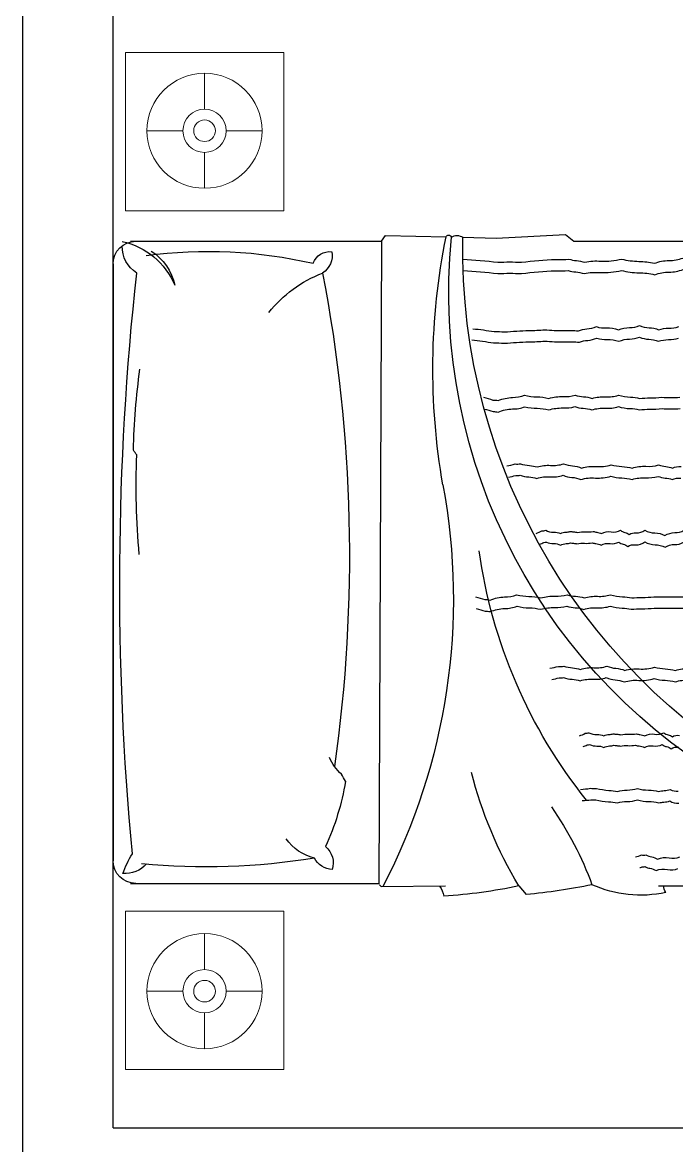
# Model space of a CAD drawing. Header units: metres. Extents: x -525 to 413, y -37 to 272.
# Drawn here: x 83.005 to 84.45, y 67.123 to 69.604 of the extents above; entities that cross this region are included whole.
import ezdxf

# ---------------------------------------------------------------- set-up
doc = ezdxf.new("R2010")
doc.units = ezdxf.units.M
doc.header["$MEASUREMENT"] = 0
doc.layers.get('0').update_dxf_attribs({"color": 254})
doc.layers.add('mobi alcolchonado', color=254, linetype='Continuous')
doc.layers.add('MOBILIARIO2', color=254, linetype='Continuous')
doc.layers.add('muebles', color=254, linetype='Continuous', lineweight=5)

# ---------------------------------------------------------------- blocks, each defined once
blk = doc.blocks.new('A$C2820749F')
at = {"layer": 'mobi alcolchonado'}
for p, q in [((0.08183085050310979, 2.028866742580306), (1.400525202705069, 2.028866742580306)), ((0.03183085050312684, 1.990201409058216), (0.03183085050312684, 1.435770104886075)), ((1.45052520270508, 1.990201409058216), (1.45052520270508, 1.440201409058233)), ((0.03183085050312684, 1.435770104886075), (1.45052520270508, 1.441911321714315)), ((1.45409303515072, 1.440114330019071), (1.457552544330639, 1.437115849543034)), ((0.03183085050312684, 1.435770104886075), (0.01911243196374812, 1.427222001566719)), ((0.01911243196374812, 1.427222001566719), (0.02219197923861316, 1.293373619801713)), ((1.457552544330639, 1.437115849543034), (1.456323869235945, 1.294478926610367)), ((0.02303832814700968, 1.256588202438081), (0.02472985381430703, 1.183068313613092)), ((0.02472985381430703, 1.183068313613092), (0.01683247257687981, 1.029470232010397)), ((1.456373284974148, 1.132545569866721), (1.475324824874974, 1.11634120585407)), ((0.01683247257687981, 1.029470232010397), (0.03183085050312684, 1.011534371399193)), ((0.03183085050312684, 1.011534371399193), (0.03183085050312684, 0.2992788719572275)), ((1.455896490355485, 0.8244170986396853), (1.457091056544698, 0.4899610756821176))]:
    blk.add_line(p, q, dxfattribs=at)
for centre, radius, start, end in [((0.08183085050310979, 1.978866742580294), 0.05, 90.00000000000001, 180), ((0.7904584049490211, -4.33289849242604), 6.34691284547234, 84.62150227084324, 96.22820170985305), ((1.400525202705069, 1.978866742580294), 0.05, 0, 90.00000000000001), ((0.1916001478687406, 2.042932973267682), 0.1629362359541826, 192.2007550720558, 247.3603705419094), ((0.0438219659709489, 1.939793779644958), 0.06872520972132339, 32.33513592523029, 91.40226994293806), ((1.501012612158974, 1.805881719825379), 0.2140976680867444, 109.6537580107984, 122.6885923683161), ((1.363128517932466, 2.003315319678762), 0.06600868411328915, 312.4622620481265, 3.640452265563031), ((-0.1132455819322331, 1.825395054970755), 1.527417989605166, 350.9191493627101, 5.280047619499382), ((0.1528931179319102, 2.007915529267649), 0.11783619439869, 212.6434079390224, 258.2419231906484), ((1.079472282641319, 1.817368026912703), 1.025378732306429, 172.2473493605476, 193.0029009444021), ((0.09278425446905203, 1.550610009033136), 0.03812009430656369, 108.98083810858, 187.5780712649004), ((0.0626679408260884, 1.592204701111342), 0.04724869645564051, 260.6566538732499, 326.3809447243507), ((0.7260793957031808, 4.832547210370507), 3.325582266785486, 259.1839731779381, 278.0629213332937), ((1.370643224715792, 1.541069937294111), 0.04965589672010073, 4.683557878813437, 60.5878235860699), ((1.144187344842862, 1.472876690712638), 0.08258796576527533, 38.2940965678006, 70.05549082019193), ((1.126644309965684, 2.096228080308521), 0.5890641168388561, 279.6140744764173, 294.3371958541211), ((1.405341415549429, 1.589607040291895), 0.04687749680748157, 219.9428559573908, 288.3936384021873), ((1.138739714593726, 1.374268126734734), 0.1654503142323408, 58.56609828943895, 64.86861506167044), ((0.8206514366636952, 2.65693406671042), 1.379624404012273, 259.5232799200567, 297.491894721462), ((0.3142977403871612, -0.1486366431328463), 1.471298533304779, 79.99999999999991, 101.4513627559927), ((0.02455120530513, 1.287563886767003), 0.006270482084160329, 112.1011692858775, 250.5348571667733), ((0.1941429001695951, 1.390904726623859), 1.288400170057457, 348.4322155908486, 355.8792365928624), ((1.488386560529335, 1.35235492796366), 0.05480653330129899, 234.3439179675963, 260.3636988663877), ((0.04190972575514706, 1.269560821933879), 0.02290018568192338, 148.130526711002, 214.5054997415996), ((0.1440055107636624, 0.03410052602831115), 1.253458049037101, 28.86267427161351, 95.56453293765829), ((0.04774770115943738, -0.09146744321932943), 1.348282083580277, 27.28963037268793, 91.05009334951154), ((0.192380007951499, 1.234779353987648), 1.288400170057457, 348.197084269331, 354.7255517226048), ((1.70985273566771, 1.672404614606279), 0.7465419509628999, 234.9999999999998, 249.9198705145652), ((1.217907894407205, 0.8641561484389797), 0.258823740260364, 347.5253927420951, 24.44012551209005), ((1.459421386588588, 0.7942492872780633), 0.01792801386937177, 51.33874743298614, 101.1925905814115)]:
    blk.add_arc(centre, radius, start, end, dxfattribs=at)
at = {"layer": 'MOBILIARIO2'}
for points in [[(0.07162927838879796, 1.256603121392374, 0.0161089187104108), (0.07801750566059695, 1.179065774983741, 0.02407278912147504), (0.07811395726312753, 1.126987320228096, 0.01869384611440482), (0.07171992027619467, 1.050743806903341, -0.05006496160670911), (0.0711185998933388, 1.022119881845271, -0.05667705798123734), (0.07436783618427967, 1.005429730059433, 0.05165683265545192), (0.07811395726312753, 0.9871640741603471, 0.08168529304370227), (0.07584266781671545, 0.9516929065931947, -0.06249050263628685), (0.0711185998933388, 0.9056005228954689, -0.05567518136600016), (0.07622173988889358, 0.8677225896709331, 0.06150187545727744), (0.08044575905262263, 0.8333585050185945, 0.09342650717934305), (0.07438727993289262, 0.8013133383049365, -0.09716842929027525), (0.06878682210319198, 0.7704380511856641, -0.07769030963165735)], [(0.09669442823039276, 1.255925890151644, 0.01621165036741195), (0.1030655017357276, 1.178790368682115, 0.02413235271441485), (0.1031556363143693, 1.126779223288992, 0.01847863610379236), (0.09688872634012569, 1.051878769724766, -0.04950303646842121), (0.0962841918211268, 1.023769363476816, -0.05723290155092099), (0.09953312131855796, 1.007035147352411, 0.05174300006447173), (0.103326908111768, 0.9885769032175915, 0.08171813508141024), (0.101040866811104, 0.9527700914366335, -0.06237561141377122), (0.09625656998838394, 0.9061391011868238, -0.05601639037157538), (0.1014737252600639, 0.8675155208010494, 0.06222539404582565), (0.1057428091906729, 0.8326649543075462, 0.09282656059838301), (0.09968601754150086, 0.8007456138096529, -0.09727277248750657), (0.09417011716760726, 0.7702099434159493, -0.07705803557710024)], [(0.2250165580261125, 1.234185145789894, 0.01683365138513319), (0.2313002248966427, 1.187358162590186, 0.03446774587849424), (0.2320119153959013, 1.164273515092049, 0.009219603439105556), (0.2289754708563692, 1.110614083270235, -0.01418615454313302), (0.2273483358162594, 1.07571880229014, -0.02786383585626939), (0.2289026407112544, 1.034277190922097, 0.03488369661387419), (0.2296801136064062, 1.001146397234294, 0.08745707435200416), (0.2254894381949555, 0.982471687059757, -0.0775011219368218), (0.2203529784464706, 0.9615298151913692, -0.1057100280761462), (0.223182322864119, 0.9389778374510058, 0.08966455562258276), (0.2273483358162594, 0.9125916844324422, 0.09187555258040474), (0.2222901441001284, 0.888324329910148, -0.1002939549943972), (0.2180211766569755, 0.8659839255245458, -0.1042189729686196), (0.2226847562366174, 0.845010440913569, 0.1038546065937689), (0.2273483358162594, 0.8240369563025922, 0.08576781622508822), (0.2237399146677603, 0.8015753920990107, -0.08842065885983708), (0.2203529784464706, 0.7797595999016664, -0.07304457326249797)], [(0.2498923399745649, 1.236674216390128, 0.01699529129357152), (0.256345405647437, 1.188702466770195, 0.03452381507356112), (0.2570776607537937, 1.164864090587031, 0.009087430470814714), (0.2540117935327544, 1.110645957793309, -0.01400821441461033), (0.2523689088563401, 1.07545162001324, -0.02838937859204045), (0.254011113821889, 1.032405722648633, 0.03621594418361226), (0.2547710371563596, 0.9986293407451683, 0.0857986694470498), (0.2507171261735834, 0.9805925095158443, -0.07615778554862938), (0.2457693170107689, 0.9603949441635962, -0.1067269106355899), (0.2485624471493963, 0.9380637770968576, 0.0903427810584796), (0.2527031070555665, 0.9118875261819142, 0.0913577816379001), (0.247748263956737, 0.8881193762308328, -0.09980884698433394), (0.2435712828404064, 0.8662558548293475, -0.1041453979814891), (0.2481318745509498, 0.845641632496239, 0.1030711630843345), (0.2527832383436817, 0.8248269902231584, 0.08693501547910262), (0.249132597614846, 0.802060374786123, -0.08928656159384647), (0.2456801733467842, 0.7798678946714688, -0.07244119077061678)], [(0.8174782666112037, 1.228460761324214, 0.03657715524020052), (0.823498834964397, 1.207860548573251, 0.06525726697078964), (0.8244736479803692, 1.195835325490293, 0.08123854667647672), (0.8177000739105722, 1.164297718254971, -0.09673021744928988), (0.8128147110309385, 1.137575646015392, -0.05968715765125968), (0.8163962804833886, 1.110448337022547, 0.06120087265847501), (0.8198100684007272, 1.083976740898464, 0.06808722994748176), (0.8157173132587445, 1.052662140037143, -0.07947514556261837), (0.8128147110309385, 1.025717046095593, -0.06648189620099114), (0.8162507630546827, 1.00726189715644, 0.06510971609214984), (0.8198100684007272, 0.9884308512316409, 0.08836534342604131), (0.8163123897158187, 0.9593010114941762, -0.0885143404343015), (0.8128147110309385, 0.9301711717567116, -0.05389778106525719), (0.817243436542924, 0.9035349725859874, 0.07244511901998536), (0.8198100684007272, 0.8835634128488152, 0.0147028211878567), (0.8187313419293503, 0.8602447794968384, -0.013380193041518), (0.8174782666112037, 0.8346252820898883, -0.01105708392728544), (0.8174782666112037, 0.7950086923829645, 0.009920707155003077), (0.8174782666112037, 0.7553921026760406, 0.04445350945563722)], [(0.8433877833672341, 1.226851003097977, 0.03484909264481372), (0.8490545996378387, 1.207218473290368, 0.0634857175683607), (0.850004348319203, 1.196010287463281, 0.08440347678817382), (0.8431928930107802, 1.164158301541846, -0.09878784751303464), (0.8381387057891914, 1.136717700706726, -0.05859067666931801), (0.8416872029354181, 1.109958487238231, 0.06069455784376597), (0.8450051887447216, 1.084106240138624, 0.06814761150647651), (0.8409786407414117, 1.053230332057922, -0.0792024090653743), (0.8380944205357537, 1.026551032388141, -0.06675034701674559), (0.8415134608949586, 1.008147646193834, 0.06499808526724787), (0.845089777979041, 0.9892648371325379, 0.08866359497563354), (0.841564351909085, 0.9599039078775604, -0.08935043901823755), (0.838038925839129, 0.930542978622583, -0.05306105430114696), (0.8423902321829075, 0.9043708567767794, 0.07164359125106891), (0.8448990718052869, 0.8848360887009505, 0.01529782433678602), (0.8437970794295495, 0.860847433634234, -0.01368143304405392), (0.8424782666112094, 0.8340300203366837, -0.01088879775074179), (0.8424782666112094, 0.7940545898146922, 0.01064894226915855), (0.8424782666112094, 0.7540791592927292, 0.04276789700413568)], [(0.3765826903700145, 1.210881273999945, 0.03657715524020052), (0.3826032587232078, 1.190281061248953, 0.06525726697078964), (0.3835780717391799, 1.178255838165995, 0.08123854667647672), (0.376804497669383, 1.146718230930702, -0.09673021744928988), (0.3719191347897493, 1.119996158691123, -0.05968715765125968), (0.3755007042421994, 1.092868849698249, 0.06120087265847501), (0.378914492159538, 1.066397253574195, 0.06808722994748176), (0.3748217370175553, 1.035082652712873, -0.07947514556261837), (0.3719191347897493, 1.008137558771324, -0.06648189620099114), (0.3753551868134934, 0.9896824098321702, 0.06510971609214984), (0.378914492159538, 0.9708513639073715, 0.08836534342604131), (0.3754168134746294, 0.9417215241698784, -0.0885143404343015), (0.3719191347897493, 0.9125916844324422, -0.05389778106525719), (0.3763478603017347, 0.8859554852616895, 0.07244511901998536), (0.378914492159538, 0.8659839255245458, 0.0147028211878567), (0.377835765688161, 0.8426652921725406, -0.013380193041518), (0.3765826903700145, 0.8170457947656189, -0.01105708392728544), (0.3765826903700145, 0.7774292050586666, 0.009920707155003077)], [(0.4024922071260448, 1.209271515773679, 0.03484909264481372), (0.4081590233966494, 1.18963898596607, 0.0634857175683607), (0.4091087720780138, 1.178430800139012, 0.08440347678817382), (0.4022973167695909, 1.146578814217577, -0.09878784751303464), (0.3972431295480021, 1.119138213382456, -0.05859067666931801), (0.4007916266942289, 1.092378999913961, 0.06069455784376597), (0.4041096125035324, 1.066526752814326, 0.06814761150647651), (0.4000830645002225, 1.035650844733624, -0.0792024090653743), (0.3971988442945644, 1.008971545063872, -0.06675034701674559), (0.4006178846537694, 0.9905681588695359, 0.06499808526724787), (0.4041942017378517, 0.9716853498082685, 0.08866359497563354), (0.4006687756678957, 0.9423244205532626, -0.08935043901823755), (0.3971433495979397, 0.9129634912983136, -0.05306105430114696), (0.4014946559417183, 0.8867913694524816, 0.07164359125106891), (0.4040034955640976, 0.8672566013766811, 0.01529782433678602), (0.4029015031883603, 0.8432679463099646, -0.01368143304405392), (0.4015826903700201, 0.8164505330123859, -0.01088879775074179), (0.4015826903700201, 0.7764751024904228, 0.01064894226915855)], [(0.5281488467132931, 1.159612740734048, -0.03775959245491859), (0.5238261067177064, 1.141001821120227, -0.06186782212898042), (0.5234852911329995, 1.129317707407068, -0.04859523092482852), (0.5273212430951446, 1.109535405448895, 0.05509103321265502), (0.5304806485028166, 1.092031512543116, 0.0956257974991266), (0.5268558487655071, 1.062508663164266, -0.09835676937148127), (0.5234852911329995, 1.033771817740245, -0.07640876948906346), (0.528180136793992, 1.013886198881579, 0.07703774649868694), (0.532812426292935, 0.9941552356973204, 0.08934540491778903), (0.5295909121767863, 0.9624916163906221, -0.08405729457508497), (0.5258170689231463, 0.9289043946854179, -0.04749041579618971), (0.5294212782978889, 0.9051756034909602, 0.0492895149165818), (0.532812426292935, 0.8822966357775215, 0.08749885010883016), (0.5289946273470889, 0.8521336024398636, -0.09419733273001954), (0.5258170689231463, 0.8240369563025922, -0.07835741495439467), (0.5294918534490876, 0.8084561394653917, 0.083222582802915), (0.532812426292935, 0.7937419229756699, 0.1122487789866725), (0.5295605123361611, 0.7745294220823382, -0.1052791320223037)], [(0.5528577981404226, 1.155809095196929, -0.03485801741795921), (0.5491765239766266, 1.139532442424837, -0.05946145412023044), (0.5488436321738277, 1.129732577045871, -0.05231608490939815), (0.5525054406373897, 1.110626859432529, 0.05638644918301352), (0.5557603580076318, 1.092865498835664, 0.09559554107395243), (0.5521789724710118, 1.063660079553671, -0.09817113666730362), (0.5488350726039357, 1.035189386992641, -0.07635994630180847), (0.5534798986872715, 1.015460699625038, 0.07650599674990839), (0.5581247247706074, 0.9957320122574913, 0.09006908125993288), (0.5548634265568069, 0.9635978111558927, -0.08454260834770984), (0.5510173100706766, 0.9294359301453312, -0.04736444573981789), (0.554664076264288, 0.9055058941494565, 0.04967591531225676), (0.5580366411011539, 0.8826684426433928, 0.08658977977004037), (0.5543075735135403, 0.8530874989193364, -0.09274703429675235), (0.5511602532936308, 0.8253995815354926, -0.07979459290544652), (0.5548949192738633, 0.8095230208298005, 0.08403113434117632), (0.5583166415382266, 0.7944071662936096, 0.1121907908449993), (0.5549926640173055, 0.7748674555446939, -0.1060129586841857)], [(0.6773832252664249, 1.094361899722145, -0.05285320466133633), (0.671759568303429, 1.082019721762123, -0.08234892320321373), (0.6703878678966362, 1.073388415111168, -0.1133654267594864), (0.6745869116374763, 1.055653866384631, 0.1371667745782051), (0.6773832252664249, 1.040762994605217, 0.07959866918909074), (0.6743275717674351, 1.028586482265183, -0.1124432921614037), (0.672719645686783, 1.019789494666298, -0.04599543215000471), (0.6737462449092106, 1.012236192590052, 0.03956804108422097), (0.6750514474762781, 1.003476784413323, 0.06978427674064785), (0.6737827767698263, 0.9855163906132418, -0.07382872956352095), (0.672719645686783, 0.9685209767283425, -0.06795151704562076), (0.6744442719203221, 0.9608307474256037, 0.04711191750580756), (0.6773832252664249, 0.9498778792963947, 0.1700362797544771), (0.6737731388045347, 0.9287013942701776, -0.1737884135677826), (0.6703878678966362, 0.907930910074441, -0.142871748198574), (0.6751151678420229, 0.8985409720227437, 0.1454575466586975), (0.6797150030565717, 0.8892877973144948, 0.1953967495250486), (0.6763323471714955, 0.8736845336947283, -0.1518508254267421), (0.6703878678966362, 0.8543319896295714, -0.1267118165568407), (0.6761275792070478, 0.8323547065056971, 0.1246838744173482), (0.6820468048460668, 0.8100546332286456, 0.1504905844444354), (0.6755516322768926, 0.788078494509449, -0.1681021652582814), (0.6703878678966362, 0.768107664006692, -0.1396704721919929)], [(0.7010988840084735, 1.086451935725307, -0.04260669074565425), (0.6972908905251813, 1.077620347363023, -0.07139664564487953), (0.6962635210753092, 1.071954547714057, -0.1298379334388253), (0.6999123996760375, 1.055744048243952, 0.1406264244280074), (0.7029722311157229, 1.04066601239694, 0.08398171280437312), (0.6997868723940996, 1.028021241219932, -0.1178118786915535), (0.6981132469626345, 1.018813720161432, -0.04123937531389957), (0.6990491964700425, 1.012033312485272, 0.03668581408190209), (0.700170186628128, 1.004423877541655, 0.06988017508870463), (0.6990479351562442, 0.9876003178367512, -0.07187763577579723), (0.6979256836843319, 0.970776758131791, -0.07226934678329382), (0.6998026684918273, 0.9624296699299464, 0.05165006540544239), (0.7028985072645355, 0.9508974287594754, 0.1638284400052523), (0.6996282871431845, 0.9313441501751356, -0.1643085966881118), (0.6963853590805229, 0.9118419792705765, -0.1508435829745319), (0.7012577736534809, 0.9020164991185027, 0.1472778903191717), (0.7063129766020779, 0.8919986201127301, 0.1978618571804635), (0.7025946847464297, 0.8750363090544795, -0.1561213937642151), (0.6962512044334233, 0.8542895736727871, -0.1236964707961878), (0.7021750779746867, 0.8319451106789018, 0.1254165708398494), (0.7079454490783519, 0.8098781285958978, 0.1481734233015142), (0.701644317564643, 0.788605138044403, -0.1664726970864278), (0.6966877164643961, 0.7693746276751483, -0.1397962146112866)], [(0.9753368697342353, 1.064022400061987, -0.03775959245491859), (0.9710141297386485, 1.045411480448195, -0.06186782212898042), (0.9706733141539416, 1.033727366735036, -0.04859523092482852), (0.9745092661160868, 1.013945064776834, 0.05509103321265502), (0.9776686715237588, 0.9964411718710835, 0.0956257974991266), (0.9740438717864492, 0.9669183224922051, -0.09835676937148127), (0.9706733141539416, 0.9381814770682126, -0.07640876948906346), (0.9753681598149342, 0.9182958582095182, 0.07703774649868694), (0.9800004493138772, 0.8985648950252596, 0.08934540491778903), (0.9767789351977285, 0.8669012757185897, -0.08405729457508497), (0.9730050919440885, 0.833314054013357, -0.04749041579618971), (0.9766093013188311, 0.8095852628189277, 0.0492895149165818), (0.9800004493138772, 0.7867062951054606, 0.08749885010883016), (0.9761826503680311, 0.7565432617678027, -0.09419733273001954)], [(1.000045821161365, 1.060218754524868, -0.03485801741795921), (0.9963645469975688, 1.043942101752776, -0.05946145412023044), (0.9960316551947699, 1.03414223637381, -0.05231608490939815), (0.9996934636583319, 1.015036518760468, 0.05638644918301352), (1.002948381028574, 0.9972751581636317, 0.09559554107395243), (0.999366995491954, 0.9680697388816384, -0.09817113666730362), (0.9960230956248779, 0.9395990463205806, -0.07635994630180847), (1.000667921708214, 0.9198703589530055, 0.07650599674990839), (1.00531274779155, 0.9001416715854305, 0.09006908125993288), (1.002051449577749, 0.8680074704838603, -0.08454260834770984), (0.9982053330916187, 0.8338455894732988, -0.04736444573981789), (1.00185209928523, 0.8099155534773956, 0.04967591531225676), (1.005224664122096, 0.787078101971332, 0.08658977977004037), (1.001495596534483, 0.757497158247304, -0.09274703429675235)], [(1.124571248287367, 0.9987715590500841, -0.05285320466133633), (1.118947591324371, 0.986429381090062, -0.08234892320321373), (1.117575890917578, 0.9777980744391073, -0.1133654267594864), (1.121774934658418, 0.9600635257125987, 0.1371667745782051), (1.124571248287367, 0.945172653933156, 0.07959866918909074), (1.121515594788377, 0.9329961415931223, -0.1124432921614037), (1.119907668707725, 0.9241991539942376, -0.04599543215000471), (1.120934267930153, 0.9166458519179912, 0.03956804108422097), (1.12223947049722, 0.9078864437412619, 0.06978427674064785), (1.120970799790769, 0.889926049941181, -0.07382872956352095), (1.119907668707725, 0.87293063605631, -0.06795151704562076), (1.121632294941264, 0.8652404067535429, 0.04711191750580756), (1.124571248287367, 0.8542875386243338, 0.1700362797544771), (1.120961161825477, 0.8331110535981452, -0.1737884135677826), (1.117575890917578, 0.8123405694024086, -0.142871748198574), (1.122303190862965, 0.8029506313506829, 0.1454575466586975), (1.126903026077514, 0.7936974566424624, 0.1953967495250486), (1.123520370192438, 0.7780941930226675, -0.1518508254267421)], [(1.242980154232015, 0.9964856228762926, -0.02296977000804513), (1.240514429431784, 0.9746682849912247, -0.03842010733654377), (1.240648376441868, 0.9615298151913692, -0.03800798427113437), (1.245174621311463, 0.9340037658859899, 0.05519294153332695), (1.247643733811657, 0.9149220716114144, 0.08360418121603208), (1.244492636762203, 0.8938461703974383, -0.07566103195956617), (1.240648376441868, 0.870644699882547, -0.08430897964354309), (1.244417802925511, 0.8465297110805352, 0.090660411290154), (1.247643733811657, 0.8240369563025922, 0.06709889380369909), (1.245535033442678, 0.8119250681458823, -0.05988887795216156), (1.242980154232015, 0.7984026973336711, -0.1493374080448792), (1.247124130218708, 0.7806548851889659, 0.1340733236145704)], [(1.26779192283351, 0.9928309306614835, -0.02077759764226881), (1.265703060191811, 0.9735930503963175, -0.03649110647748172), (1.265773000828517, 0.9625651610685679, -0.04146126918600554), (1.270288642068095, 0.9349640609337655, 0.05717405184705494), (1.272938400718118, 0.9148244806359287, 0.08287338999055378), (1.26977392732465, 0.8937113512290296, -0.07526537260064807), (1.265943043348329, 0.8705471089070045, -0.08501917886552803), (1.269777587052545, 0.8461635839934445, 0.09237905944691227), (1.272982671089892, 0.8236444065383637, 0.06406767068038983), (1.271023922278999, 0.8122893004624245, -0.0555029888049455), (1.268542073407048, 0.7992358103012123, -0.1578346845875933), (1.273240338317748, 0.7797068039011776, 0.1488456449914715)], [(1.148286907029416, 0.9908615950532749, -0.04260669074565425), (1.144478913546124, 0.9820300066909908, -0.07139664564487953), (1.143451544096251, 0.9763642070420246, -0.1298379334388253), (1.14710042269698, 0.9601537075719193, 0.1406264244280074), (1.150160254136665, 0.9450756717249078, 0.08398171280437312), (1.146974895415042, 0.932430900547871, -0.1178118786915535), (1.145301269983577, 0.9232233794894, -0.04123937531389957), (1.146237219490985, 0.9164429718132112, 0.03668581408190209), (1.14735820964907, 0.9088335368696221, 0.06988017508870463), (1.146235958177186, 0.8920099771646903, -0.07187763577579723), (1.145113706705274, 0.8751864174597586, -0.07226934678329382), (1.146990691512769, 0.866839329257914, 0.05165006540544239), (1.150086530285478, 0.8553070880874429, 0.1638284400052523), (1.146816310164127, 0.8357538095031032, -0.1643085966881118), (1.143573382101465, 0.8162516385985157, -0.1508435829745319), (1.148445796674423, 0.8064261584464703, 0.1472778903191717), (1.15350099962302, 0.7964082794406977, 0.1978618571804635), (1.149782707767372, 0.7794459683824471, -0.1561213937642151)], [(1.392214532785147, 0.8753054742405482, -0.06357430234548067), (1.387683247184356, 0.8618346944743678, -0.09228977189689852), (1.387550953205505, 0.8520016024505424, -0.08781306978030069), (1.392090593578274, 0.8394004359599592, 0.08466437801481069), (1.39687808836544, 0.8263673434816212, 0.1479473420894639), (1.394023623163832, 0.8006770853344563, -0.1648492274559217), (1.392214532785147, 0.7774292127226943, -0.08982123333053084)], [(1.415826117964514, 0.8658906270872819, -0.04311472828130735), (1.41369180766003, 0.8585700854162894, -0.07152913851722345), (1.413439719747913, 0.85396581329789, -0.1171661388207322), (1.417056208445274, 0.8431032033116992, 0.09220054773536403), (1.422300631106395, 0.829612901865886, 0.1484928099899076), (1.419581866489978, 0.8045224495411105, -0.1623209161352757), (1.417707510273402, 0.7814138948966445, -0.09259842408101288)]]:
    blk.add_lwpolyline(points, format="xyb", dxfattribs=at)
for centre, radius, start, end in [((0.5429078312609761, 0.2424935403490736), 1.742203571967362, 91.63252360824784, 97.54803120965613), ((0.3895707582493344, 1.826145810104578), 0.1888628007092399, 52.79204108462254, 56.69515451046964), ((0.5703621563640127, 0.2356340822180698), 1.742203571967362, 84.94120286788757, 92.19028602760288), ((0.3635258593992319, 1.465806679129713), 0.2800647331900865, 128.4594684709512, 159.0281164678864), ((1.287105054934784, 1.556316343067778), 0.1114990201094245, 14.54893790914763, 54.23294638635988), ((0.5622956476365744, 0.1042150758476907), 1.126395233603854, 51.27649789628825, 82.17798744887396), ((0.9716838213884103, 0.3264698909341348), 0.9405752900633182, 58.98170743210625, 75.6045743419216)]:
    blk.add_arc(centre, radius, start, end, dxfattribs=at)
blk = doc.blocks.new('CAMA200X140CM-2MESITAS-2')
at = {"layer": 'muebles', "color": 11}
for p, q in [((0.1731241745722798, -0.1543611772616771), (0.1731241745722798, -0.07498232392595128)), ((2.074382623248653, -0.1543611772616487), (2.074382623248653, -0.07498232392592286)), ((0.1253738881931099, -0.2021114636408754), (0.04599503485732725, -0.2021114636408754)), ((0.220874460951535, -0.2021114636408754), (0.3002533142872608, -0.2021114636408754)), ((2.026632336869454, -0.2021114636408754), (1.9472534835337, -0.2021114636408754)), ((2.122132909627879, -0.2021114636408754), (2.201511762963605, -0.2021114636408754)), ((0.1731241745722798, -0.2498617500201021), (0.1731241745722798, -0.3292406033558279)), ((2.074382623248653, -0.2498617500200169), (2.074382623248653, -0.3292406033557995))]:
    blk.add_line(p, q, dxfattribs=at)
at = {"layer": 'muebles'}
for points in [[(0.3499999999999943, -0.3773648170997035), (0.3500000000000227, -0.02736481709970917), (0, -0.02736481709970917), (0, -0.3773648170997319)], [(1.897506797820967, -0.3773648170996751), (1.897506797820967, -0.02736481709965233), (2.247506797820989, -0.02736481709968075), (2.247506797820961, -0.3773648170996466)]]:
    blk.add_lwpolyline(points, close=True, dxfattribs=at)
at = {"layer": 'muebles', "color": 11}
for centre, radius in [((0.1731241745722798, -0.2021114636408754), 0.1271291397149466), ((2.074382623248653, -0.202111463640847), 0.1271291397149466), ((0.1731241745722798, -0.2021114636408754), 0.04775028637921253), ((2.074382623248653, -0.202111463640847), 0.04775028637921253), ((0.1731241745722798, -0.2021114636408754), 0.02383671369655249), ((2.074382623248653, -0.202111463640847), 0.02383671369655249)]:
    blk.add_circle(centre, radius, dxfattribs=at)
at = {"layer": 'muebles', "rotation": 359.9999999999998}
blk.add_blockref('A$C2820749F', (0.3855819352274068, -2.028866742580135), dxfattribs=at)

msp = doc.modelspace()

# ---------------------------------------------------------------- linework, layer by layer
at = {"ltscale": 0.02}
for q in [(83.20519218321465, 69.81923584948572), (87.5937935117231, 67.16165280866737)]:
    msp.add_line((83.20519218321465, 67.16165280866744), q, dxfattribs=at)
msp.add_lwpolyline([(83.0051921832146, 39.16923584948609), (105.0051921832146, 39.16923584948609), (105.0051921832146, 79.16923584948609), (83.0051921832146, 79.16923584948609)], close=True)

# ---------------------------------------------------------------- block references
at = {"layer": 'muebles', "xscale": -1, "rotation": 90}
msp.add_blockref('CAMA200X140CM-2MESITAS-2', (83.20519218321465, 69.53815544502822), dxfattribs=at)

doc.saveas('drawing.dxf')
